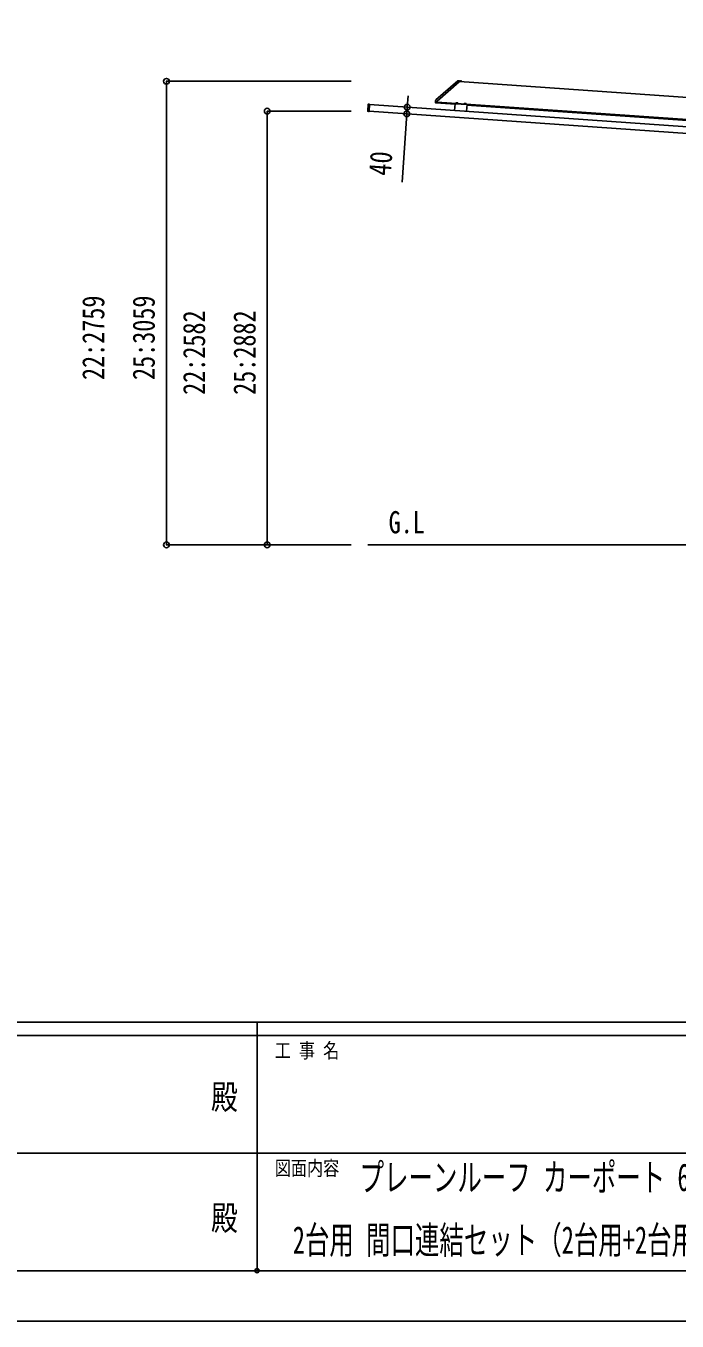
# Model space of a CAD drawing. Units: millimetres, scale not verified. Extents: x -16820 to 16820, y -11880 to 11880.
# Drawn here: x -1396 to 2480, y -11880 to -4172 of the extents above; entities that cross this region are included whole.
import ezdxf
from ezdxf.enums import TextEntityAlignment as Align

# ---------------------------------------------------------------- set-up
doc = ezdxf.new("R2010")
doc.units = ezdxf.units.MM
doc.header["$LTSCALE"] = 50
doc.header["$PDMODE"] = 32
doc.header["$PDSIZE"] = 25
for name, color, linetype in [('0-2_USER1', 3, 'Continuous'), ('0-4_YKK_13', 4, 'Continuous'), ('0-5_YKK_A1', 4, 'Continuous'), ('0-6_YKK_D', 6, 'Continuous'), ('0-7_YKK_ZWAK', 7, 'Continuous')]:
    doc.layers.add(name, color=color, linetype=linetype)
doc.styles.add('ＭＳ ゴシック', font='')
doc.styles.get('ＭＳ ゴシック').set_extended_font_data('MS Gothic')

msp = doc.modelspace()

# ---------------------------------------------------------------- linework, layer by layer
at = {"layer": '0-4_YKK_13'}
for p, q in [((1174.17, -4499.34), (1044.32, -4612.21)), ((1183.83, -4504.85), (1052.33, -4619.16)), ((1184.42, -4498.42), (1176.83, -4498.36)), ((1184.39, -4498.89), (1184, -4504.51)), ((1184.39, -4498.89), (1184.42, -4498.42)), ((1187.81, -4501.61), (1187.82, -4501.42)), ((1199, -4502.94), (1188.32, -4502.2)), ((1191.52, -4499.09), (1192.58, -4501.63)), ((1193.68, -4502.31), (1192.58, -4501.63)), ((1193.68, -4502.31), (1194.86, -4501.79)), ((1196.26, -4499.42), (1194.86, -4501.79)), ((1198.9, -4502.94), (1198.55, -4502.91)), ((1199.58, -4502.44), (1199.6, -4502.24)), ((1042.53, -4621.03), (1042.43, -4622.43)), ((1042.95, -4614.95), (1042.53, -4621.03)), ((1044.34, -4621.98), (1042.93, -4621.97)), ((1051.98, -4622.05), (1044.34, -4621.98)), ((1051.94, -4622.54), (1051.43, -4629.96)), ((1051.94, -4622.54), (1051.98, -4622.05)), ((1051.98, -4622.05), (1052.04, -4621.11)), ((1052.16, -4619.5), (1052.04, -4621.11)), ((641.4, -4637.39), (638.47, -4679.29)), ((638.94, -4679.82), (644.82, -4680.23)), ((647.82, -4637.34), (641.93, -4636.92)), ((646.63, -4680.25), (645.06, -4680.14)), ((645.43, -4680.16), (645.43, -4680.16)), ((646.63, -4680.25), (649.61, -4637.57)), ((648.05, -4637.46), (649.61, -4637.57)), ((1051.43, -4629.96), (1043.82, -4629.43)), ((1164, -4628.96), (1163.75, -4632.5)), ((1163.75, -4632.5), (1175.27, -4633.31)), ((1163.8, -4632.8), (1163.82, -4632.51)), ((1164.8, -4628.56), (1164, -4628.96)), ((1164.8, -4628.56), (1174.77, -4629.26)), ((1166.88, -4629.16), (1166.63, -4632.7)), ((1172.64, -4629.56), (1172.39, -4633.1)), ((1174.77, -4629.26), (1175.51, -4629.76)), ((1175.19, -4633.3), (1175.17, -4633.6)), ((1175.51, -4629.76), (1175.27, -4633.31)), ((1213.87, -4632.44), (1213.63, -4635.99)), ((1213.63, -4635.99), (1225.15, -4636.79)), ((1213.68, -4636.29), (1213.7, -4635.99)), ((1214.68, -4632.05), (1213.87, -4632.44)), ((1214.68, -4632.05), (1224.65, -4632.75)), ((1216.75, -4632.64), (1216.51, -4636.19)), ((1222.51, -4633.05), (1222.27, -4636.59)), ((1224.65, -4632.75), (1225.39, -4633.25)), ((1225.07, -4636.79), (1225.05, -4637.09)), ((1225.39, -4633.25), (1225.15, -4636.79))]:
    msp.add_line(p, q, dxfattribs=at)
for points in [[(1042.43, -4622.43), (1041.95, -4629.3), (1043.82, -4629.43)], [(1166.74, -4628.7), (1167.73, -4631.13), (1169.55, -4632.27)], [(1172.83, -4629.12), (1171.52, -4631.39), (1169.55, -4632.27)], [(1216.62, -4632.19), (1217.61, -4634.62), (1219.43, -4635.76)], [(1222.71, -4632.61), (1221.4, -4634.88), (1219.43, -4635.76)]]:
    msp.add_lwpolyline(points, dxfattribs=at)
for centre, radius, start, end in [((1176.79, -4502.36), 4, 89.5, 131), ((1183.5, -4504.47), 0.5, 311, 356), ((1188.35, -4501.65), 0.545, 176, 266), ((1188.37, -4501.46), 0.55, 134.43917, 176), ((1193.38, -4506.56), 7.7, 37.56083, 134.43917), ((1199.04, -4502.4), 0.545, 266, 356), ((1199.05, -4502.2), 0.55, 356, 37.56083), ((1042.93, -4622.47), 0.5, 89.5, 176), ((1046.94, -4615.23), 4, 131, 176), ((1052.66, -4619.54), 0.5, 131, 176), ((1165.29, -4631.16), 2.56, 51.61708, 120.38292), ((1169.12, -4638.44), 9.55, 68.41276, 103.58724), ((1173.93, -4631.76), 2.56, 51.61708, 120.38292), ((1215.17, -4634.65), 2.56, 51.61708, 120.38292), ((1219, -4641.93), 9.55, 68.41276, 103.58724), ((1223.81, -4635.25), 2.56, 51.61708, 120.38292)]:
    msp.add_arc(centre, radius, start, end, dxfattribs=at)
for centre, major_axis, ratio, start_param, end_param in [((638.97, -4679.32), (-0.379, -0.329), 0.99628, 5.4996506, 7.06672), ((641.9, -4637.42), (-0.329, 0.379), 0.99628, 5.4996506, 7.06672), ((644.84, -4679.93), (-0.021, -0.3), 0.998135, 0, 0.8868669), ((647.8, -4637.64), (-0.021, -0.3), 0.998135, 2.2547257, 3.1415927)]:
    msp.add_ellipse(centre, major_axis=major_axis, ratio=ratio, start_param=start_param, end_param=end_param, dxfattribs=at)
at = {"layer": '0-5_YKK_A1'}
for p, q in [((2572.42, -4598.98), (1184.18, -4501.91)), ((5840.08, -4959.8), (1051.77, -4624.97)), ((5838.89, -5041.92), (646.72, -4678.85)), ((5841.68, -5002.02), (649.51, -4638.94)), ((1158.66, -4637.46), (1044.44, -4629.47)), ((1158.84, -4634.96), (1156.08, -4674.37)), ((1158.84, -4634.96), (1229.66, -4639.92)), ((1229.66, -4639.92), (1226.91, -4679.32)), ((3212.77, -4781.09), (1229.49, -4642.41)), ((7540.08, -7260), (640.08, -7260))]:
    msp.add_line(p, q, dxfattribs=at)
at = {"layer": '0-6_YKK_D'}
for p, q in [((540.08, -4501.31), (-560.92, -4501.31)), ((-559.92, -4501.31), (-559.92, -7260)), ((873.9, -4654.63), (878.64, -4586.8)), ((540.08, -4678.42), (39.08, -4678.42)), ((40.08, -7260), (40.08, -4678.42)), ((871.11, -4694.54), (842.7, -5100.75)), ((873.9, -4654.63), (871.11, -4694.54)), ((540.08, -7260), (-560.92, -7260)), ((540.08, -7260), (39.08, -7260))]:
    msp.add_line(p, q, dxfattribs=at)
for centre in [(-559.92, -4501.31), (40.08, -4678.42), (871.11, -4694.54), (873.9, -4654.63), (-559.92, -7260), (40.08, -7260)]:
    msp.add_circle(centre, 17, dxfattribs=at)
at = {"layer": '0-7_YKK_ZWAK'}
for p, q in [((15580.08, -10100), (-15619.92, -10100)), ((-19.92, -10100), (-19.92, -11580)), ((-19.92, -10180), (-5219.92, -10180)), ((5180.08, -10180), (-19.92, -10180)), ((-5189.92, -10880), (-19.92, -10880)), ((-19.92, -10880), (5180.08, -10880)), ((-5219.92, -11580), (-19.92, -11580)), ((-19.92, -11580), (5180.08, -11580))]:
    msp.add_line(p, q, dxfattribs=at)
msp.add_lwpolyline([(-16820, -11880), (16820, -11880), (16820, 11880), (-16820, 11880)], close=True, dxfattribs=at)
msp.add_point((-19.92, -11580), dxfattribs=at)

# ---------------------------------------------------------------- texts
at = {"layer": '0-2_USER1', "style": 'ＭＳ ゴシック'}
for s, height, width, p in [('G.L', 132, 0.8, (763, -7231)), ('プレーンルーフ カーポート 600タイプ 後方支持', 164.2, 0.65, (590.21, -11155.33)), ('2台用 間口連結セット（2台用+2台用） 姿図 54-54・54', 164.2, 0.65, (192.24, -11528.67))]:
    msp.add_text(s, height=height, dxfattribs=dict(at, width=width)).set_placement(p, align=Align.BOTTOM_LEFT)
at = {"layer": '0-6_YKK_D', "style": 'ＭＳ ゴシック', "width": 0.8}
for s, rotation, p in [('40', 86, (814.87, -5068.73)), ('22:2759', 90, (-889.92, -6279.06)), ('25:3059', 90, (-589.92, -6279.06)), ('22:2582', 90, (-289.92, -6367.61)), ('25:2882', 90, (10.08, -6367.61))]:
    msp.add_text(s, height=132, rotation=rotation, dxfattribs=at).set_placement(p, align=Align.BOTTOM_LEFT)
at = {"layer": '0-7_YKK_ZWAK', "style": 'ＭＳ ゴシック', "width": 0.8}
for s, height, p in [('工 事 名', 87.98, (85.08, -10340)), ('殿', 146.6, (-294.67, -10663.33)), ('図面内容', 87.98, (85.08, -11040)), ('殿', 146.6, (-294.67, -11383.33))]:
    msp.add_text(s, height=height, dxfattribs=at).set_placement(p, align=Align.BOTTOM_LEFT)

doc.saveas('drawing.dxf')
